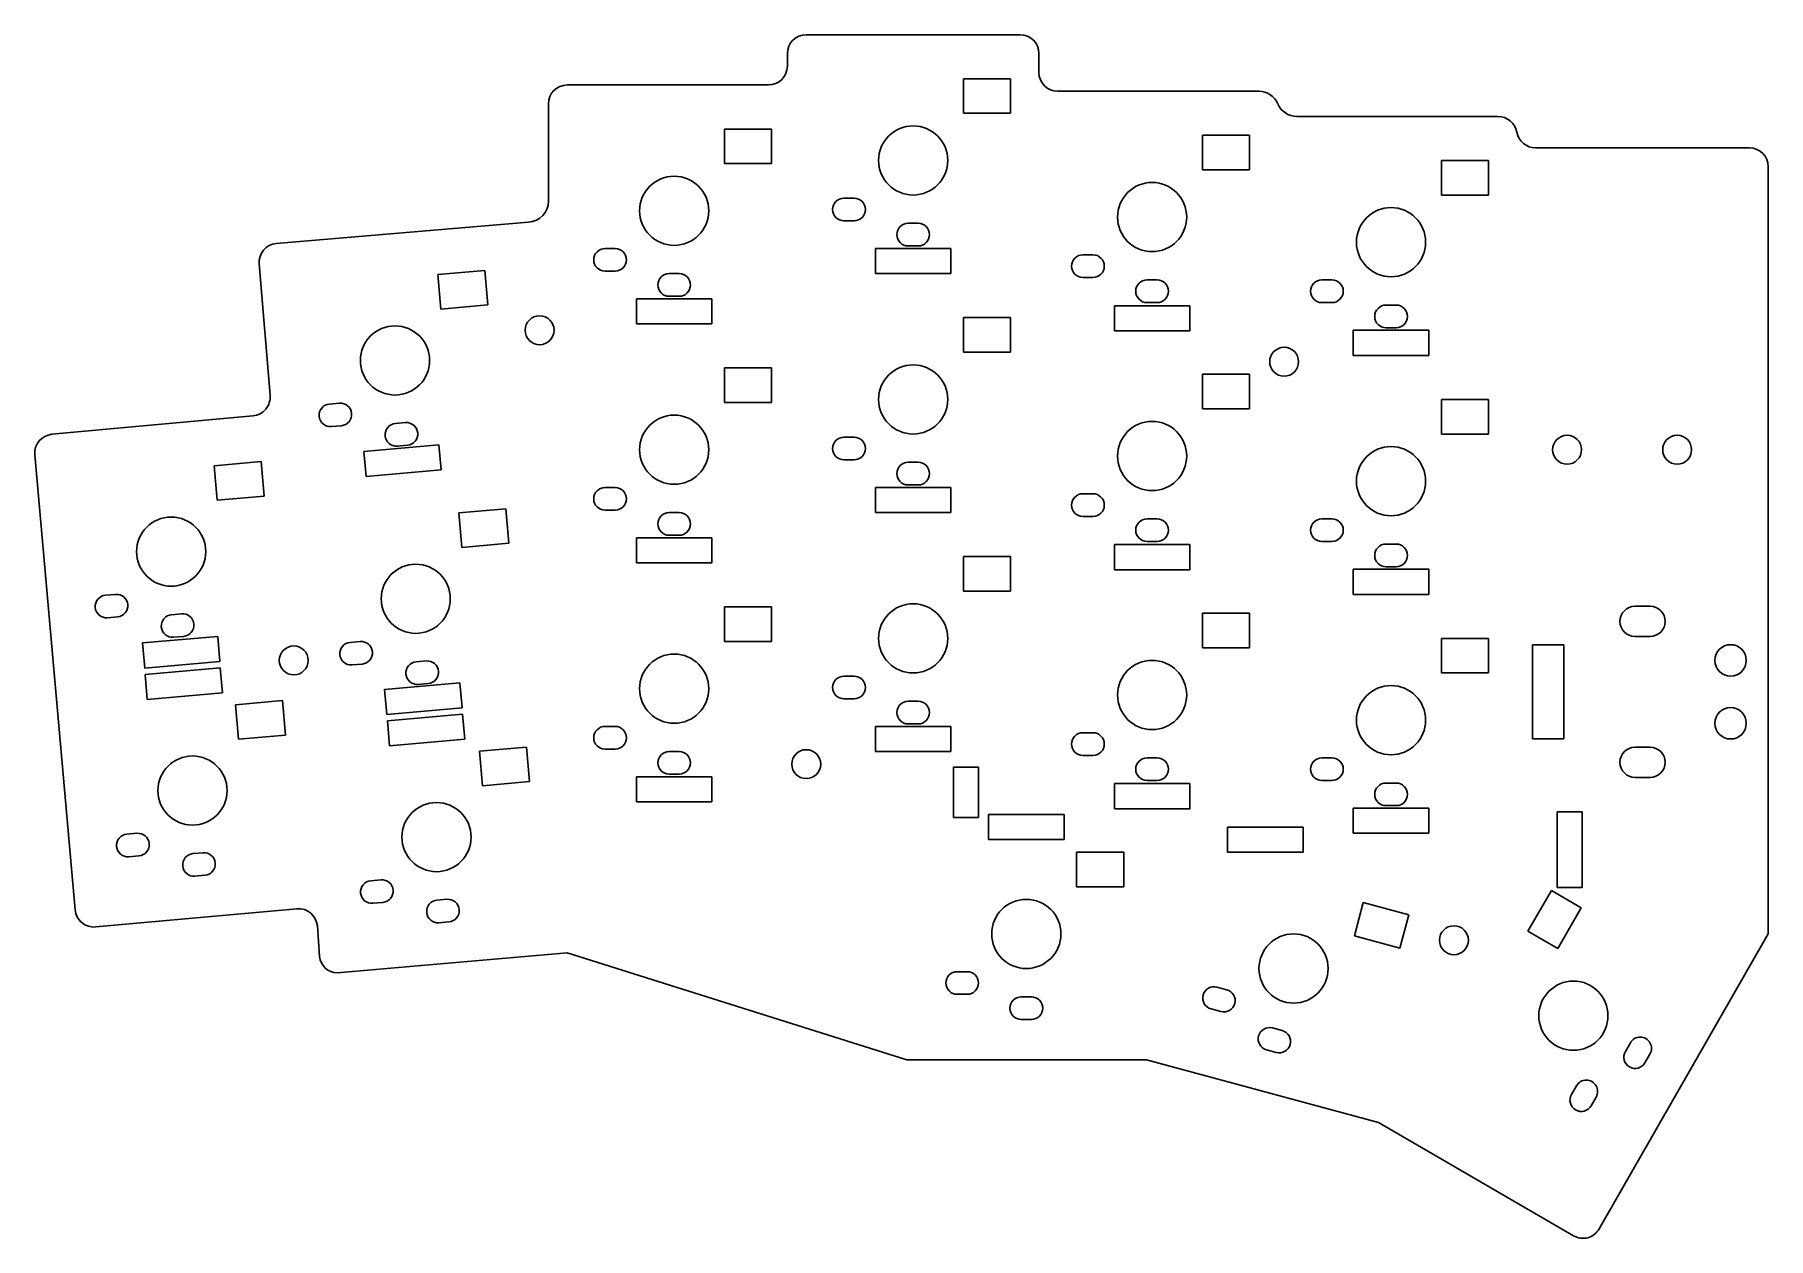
# Model space of a CAD drawing. Extents: x 47 to 185, y -141 to -46.
import ezdxf

# ---------------------------------------------------------------- set-up
doc = ezdxf.new("R2010")
doc.units = 0
doc.layers.add('BLACK', color=7, linetype='CONTINUOUS')

msp = doc.modelspace()

# ---------------------------------------------------------------- linework, layer by layer
at = {"layer": 'BLACK', "linetype": 'CONTINUOUS'}
for p, q in [((125.25, -45.5), (108.25, -45.5)), ((106.75, -47), (106.75, -48)), ((126.75, -48.5), (126.75, -47)), ((89.25, -49.5), (105.25, -49.5)), ((120.75, -49), (124.5, -49)), ((120.75, -51.75), (120.75, -49)), ((124.5, -49), (124.5, -51.75)), ((87.75, -51), (87.75, -58.75)), ((128.25, -50), (144.25, -50)), ((124.5, -51.75), (120.75, -51.75)), ((147.25, -52), (163.25, -52)), ((101.75, -53), (105.5, -53)), ((101.75, -55.75), (101.75, -53)), ((105.5, -53), (105.5, -55.75)), ((139.75, -53.5), (143.5, -53.5)), ((139.75, -56.25), (139.75, -53.5)), ((143.5, -53.5), (143.5, -56.25)), ((183.25, -54.5), (166.25, -54.5)), ((105.5, -55.75), (101.75, -55.75)), ((143.5, -56.25), (139.75, -56.25)), ((158.75, -55.5), (162.5, -55.5)), ((158.75, -58.25), (158.75, -55.5)), ((162.5, -55.5), (162.5, -58.25)), ((184.75, -87), (184.75, -56)), ((111.25, -58.5), (112.05, -58.5)), ((162.5, -58.25), (158.75, -58.25)), ((86.1758, -60.4002), (66.1136, -62.0998)), ((111.25, -60.3), (112.05, -60.3)), ((116.35, -60.5), (117.15, -60.5)), ((92.25, -62.5), (93.05, -62.5)), ((119.75, -62.5), (113.75, -62.5)), ((113.75, -62.5), (113.75, -64.5)), ((116.35, -62.3), (117.15, -62.3)), ((119.75, -64.5), (119.75, -62.5)), ((130.25, -63), (131.05, -63)), ((64.75, -63.7248), (65.6204, -74.1744)), ((78.9683, -64.5761), (82.704, -64.2493)), ((79.2079, -67.3156), (78.9683, -64.5761)), ((82.704, -64.2493), (82.9437, -66.9888)), ((92.25, -64.3), (93.05, -64.3)), ((97.35, -64.5), (98.15, -64.5)), ((113.75, -64.5), (119.75, -64.5)), ((130.25, -64.8), (131.05, -64.8)), ((135.35, -65), (136.15, -65)), ((149.25, -65), (150.05, -65)), ((82.9437, -66.9888), (79.2079, -67.3156)), ((100.75, -66.5), (94.75, -66.5)), ((94.75, -66.5), (94.75, -68.5)), ((97.35, -66.3), (98.15, -66.3)), ((100.75, -68.5), (100.75, -66.5)), ((138.75, -67.0483), (132.75, -67.0483)), ((132.75, -67.0483), (132.75, -69.0483)), ((135.35, -66.8), (136.15, -66.8)), ((138.75, -69.0483), (138.75, -67.0483)), ((149.25, -66.8), (150.05, -66.8)), ((154.35, -67), (155.15, -67)), ((94.75, -68.5), (100.75, -68.5)), ((120.75, -68), (124.5, -68)), ((120.75, -70.75), (120.75, -68)), ((124.5, -68), (124.5, -70.75)), ((154.35, -68.8), (155.15, -68.8)), ((132.75, -69.0483), (138.75, -69.0483)), ((157.75, -69), (151.75, -69)), ((151.75, -69), (151.75, -71)), ((157.75, -71), (157.75, -69)), ((124.5, -70.75), (120.75, -70.75)), ((151.75, -71), (157.75, -71)), ((101.75, -72), (105.5, -72)), ((101.75, -74.75), (101.75, -72)), ((105.5, -72), (105.5, -74.75)), ((139.75, -72.5), (143.5, -72.5)), ((139.75, -75.25), (139.75, -72.5)), ((143.5, -72.5), (143.5, -75.25)), ((64.2569, -75.7994), (48.2683, -77.275)), ((70.3324, -74.8679), (71.1294, -74.7982)), ((105.5, -74.75), (101.75, -74.75)), ((143.5, -75.25), (139.75, -75.25)), ((158.75, -74.5), (162.5, -74.5)), ((158.75, -77.25), (158.75, -74.5)), ((162.5, -74.5), (162.5, -77.25)), ((70.4893, -76.6611), (71.2862, -76.5914)), ((75.5873, -76.4158), (76.3843, -76.3461)), ((79.0487, -78.1119), (73.0715, -78.6348)), ((75.7442, -78.209), (76.5411, -78.1393)), ((79.223, -80.1043), (79.0487, -78.1119)), ((111.25, -77.5), (112.05, -77.5)), ((162.5, -77.25), (158.75, -77.25)), ((46.9048, -78.9), (50.125, -115.082)), ((61.1683, -79.7761), (64.904, -79.4493)), ((61.4079, -82.5156), (61.1683, -79.7761)), ((64.904, -79.4493), (65.1437, -82.1888)), ((73.0715, -78.6348), (73.2458, -80.6272)), ((111.25, -79.3), (112.05, -79.3)), ((116.35, -79.5), (117.15, -79.5)), ((73.2458, -80.6272), (79.223, -80.1043)), ((116.35, -81.3), (117.15, -81.3)), ((65.1437, -82.1888), (61.4079, -82.5156)), ((92.25, -81.5), (93.05, -81.5)), ((119.75, -81.5), (113.75, -81.5)), ((113.75, -81.5), (113.75, -83.5)), ((119.75, -83.5), (119.75, -81.5)), ((130.25, -82), (131.05, -82)), ((80.6183, -83.5261), (84.354, -83.1993)), ((80.8579, -86.2656), (80.6183, -83.5261)), ((84.354, -83.1993), (84.5937, -85.9388)), ((92.25, -83.3), (93.05, -83.3)), ((97.35, -83.5), (98.15, -83.5)), ((113.75, -83.5), (119.75, -83.5)), ((130.25, -83.8), (131.05, -83.8)), ((135.35, -84), (136.15, -84)), ((149.25, -84), (150.05, -84)), ((97.35, -85.3), (98.15, -85.3)), ((84.5937, -85.9388), (80.8579, -86.2656)), ((100.75, -85.5), (94.75, -85.5)), ((94.75, -85.5), (94.75, -87.5)), ((100.75, -87.5), (100.75, -85.5)), ((138.75, -86.0483), (132.75, -86.0483)), ((132.75, -86.0483), (132.75, -88.0483)), ((135.35, -85.8), (136.15, -85.8)), ((138.75, -88.0483), (138.75, -86.0483)), ((149.25, -85.8), (150.05, -85.8)), ((154.35, -86), (155.15, -86)), ((94.75, -87.5), (100.75, -87.5)), ((120.75, -87), (124.5, -87)), ((120.75, -89.75), (120.75, -87)), ((124.5, -87), (124.5, -89.75)), ((132.75, -88.0483), (138.75, -88.0483)), ((157.75, -88), (151.75, -88)), ((151.75, -88), (151.75, -90)), ((154.35, -87.8), (155.15, -87.8)), ((157.75, -90), (157.75, -88)), ((184.75, -87), (184.75, -117)), ((52.5324, -90.0679), (53.3294, -89.9982)), ((124.5, -89.75), (120.75, -89.75)), ((151.75, -90), (157.75, -90)), ((174.15, -90.95), (175.35, -90.95)), ((52.6893, -91.8611), (53.4862, -91.7914)), ((57.7873, -91.6158), (58.5843, -91.5461)), ((101.75, -91), (105.5, -91)), ((101.75, -93.75), (101.75, -91)), ((105.5, -91), (105.5, -93.75)), ((139.75, -91.5), (143.5, -91.5)), ((139.75, -94.25), (139.75, -91.5)), ((143.5, -91.5), (143.5, -94.25)), ((61.4514, -93.3423), (55.4743, -93.8653)), ((57.9442, -93.409), (58.7411, -93.3393)), ((61.6257, -95.3347), (61.4514, -93.3423)), ((158.75, -93.5), (162.5, -93.5)), ((158.75, -96.25), (158.75, -93.5)), ((162.5, -93.5), (162.5, -96.25)), ((174.15, -93.35), (175.35, -93.35)), ((55.4743, -93.8653), (55.6486, -95.8577)), ((71.9824, -93.8179), (72.7794, -93.7482)), ((105.5, -93.75), (101.75, -93.75)), ((143.5, -94.25), (139.75, -94.25)), ((166, -94), (168.5, -94)), ((166, -101.5), (166, -94)), ((168.5, -94), (168.5, -101.5)), ((55.6486, -95.8577), (61.6257, -95.3347)), ((61.6514, -95.8423), (55.6743, -96.3653)), ((55.6743, -96.3653), (55.8486, -98.3577)), ((61.8257, -97.8347), (61.6514, -95.8423)), ((72.1393, -95.6111), (72.9362, -95.5414)), ((77.2373, -95.3658), (78.0343, -95.2961)), ((162.5, -96.25), (158.75, -96.25)), ((55.8486, -98.3577), (61.8257, -97.8347)), ((80.7046, -97.0396), (74.7275, -97.5625)), ((74.7275, -97.5625), (74.9018, -99.5549)), ((77.3942, -97.159), (78.1911, -97.0893)), ((80.8789, -99.032), (80.7046, -97.0396)), ((111.25, -96.5), (112.05, -96.5)), ((62.8683, -98.7761), (66.604, -98.4493)), ((63.1079, -101.516), (62.8683, -98.7761)), ((66.604, -98.4493), (66.8437, -101.189)), ((74.9018, -99.5549), (80.8789, -99.032)), ((111.25, -98.3), (112.05, -98.3)), ((116.35, -98.5), (117.15, -98.5)), ((80.9225, -99.5301), (74.9454, -100.053)), ((74.9454, -100.053), (75.1197, -102.045)), ((81.0968, -101.522), (80.9225, -99.5301)), ((92.25, -100.5), (93.05, -100.5)), ((119.75, -100.5), (113.75, -100.5)), ((113.75, -100.5), (113.75, -102.5)), ((116.35, -100.3), (117.15, -100.3)), ((119.75, -102.5), (119.75, -100.5)), ((66.8437, -101.189), (63.1079, -101.516)), ((75.1197, -102.045), (81.0968, -101.522)), ((130.25, -101), (131.05, -101)), ((168.5, -101.5), (166, -101.5)), ((82.2683, -102.476), (86.004, -102.149)), ((82.5079, -105.216), (82.2683, -102.476)), ((86.004, -102.149), (86.2437, -104.889)), ((92.25, -102.3), (93.05, -102.3)), ((97.35, -102.5), (98.15, -102.5)), ((113.75, -102.5), (119.75, -102.5)), ((130.25, -102.8), (131.05, -102.8)), ((135.35, -103), (136.15, -103)), ((149.25, -103), (150.05, -103)), ((174.15, -102.15), (175.35, -102.15)), ((100.75, -104.5), (94.75, -104.5)), ((94.75, -104.5), (94.75, -106.5)), ((97.35, -104.3), (98.15, -104.3)), ((100.75, -106.5), (100.75, -104.5)), ((121.95, -103.75), (119.95, -103.75)), ((119.95, -103.75), (119.95, -107.75)), ((121.95, -107.75), (121.95, -103.75)), ((174.15, -104.55), (175.35, -104.55)), ((86.2437, -104.889), (82.5079, -105.216)), ((138.75, -105.048), (132.75, -105.048)), ((132.75, -105.048), (132.75, -107.048)), ((135.35, -104.8), (136.15, -104.8)), ((138.75, -107.048), (138.75, -105.048)), ((149.25, -104.8), (150.05, -104.8)), ((154.35, -105), (155.15, -105)), ((94.75, -106.5), (100.75, -106.5)), ((128.75, -107.5), (122.75, -107.5)), ((122.75, -107.5), (122.75, -109.5)), ((128.75, -109.5), (128.75, -107.5)), ((132.75, -107.048), (138.75, -107.048)), ((157.75, -107), (151.75, -107)), ((151.75, -107), (151.75, -109)), ((154.35, -106.8), (155.15, -106.8)), ((157.75, -109), (157.75, -107)), ((167.95, -107.3), (169.95, -107.3)), ((167.95, -113.3), (167.95, -107.3)), ((169.95, -107.3), (169.95, -113.3)), ((119.95, -107.75), (121.95, -107.75)), ((147.75, -108.5), (141.75, -108.5)), ((141.75, -108.5), (141.75, -110.5)), ((147.75, -110.5), (147.75, -108.5)), ((54.2324, -109.068), (55.0294, -108.998)), ((122.75, -109.5), (128.75, -109.5)), ((151.75, -109), (157.75, -109)), ((54.3893, -110.861), (55.1862, -110.791)), ((59.4873, -110.616), (60.2843, -110.546)), ((129.75, -110.5), (133.5, -110.5)), ((129.75, -113.25), (129.75, -110.5)), ((133.5, -110.5), (133.5, -113.25)), ((141.75, -110.5), (147.75, -110.5)), ((59.6442, -112.409), (60.4411, -112.339)), ((73.6324, -112.768), (74.4294, -112.698)), ((78.8873, -114.316), (79.6843, -114.246)), ((133.5, -113.25), (129.75, -113.25)), ((165.621, -116.786), (167.496, -113.538)), ((167.496, -113.538), (169.877, -114.913)), ((169.95, -113.3), (167.95, -113.3)), ((51.75, -116.445), (67.75, -115)), ((73.7893, -114.561), (74.5862, -114.491)), ((151.834, -117.163), (152.546, -114.507)), ((152.546, -114.507), (156.168, -115.477)), ((156.168, -115.477), (155.456, -118.134)), ((169.877, -114.913), (168.002, -118.161)), ((69.375, -116.364), (69.55, -118.8)), ((79.0442, -116.109), (79.8411, -116.039)), ((155.456, -118.134), (151.834, -117.163)), ((168.002, -118.161), (165.621, -116.786)), ((171.299, -140.451), (184.75, -117)), ((70.95, -120.1), (89.25, -118.5)), ((89.25, -118.5), (116.25, -127)), ((120.25, -120), (121.05, -120)), ((140.911, -121.224), (141.684, -121.431)), ((120.25, -121.8), (121.05, -121.8)), ((125.35, -122), (126.15, -122)), ((125.35, -123.8), (126.15, -123.8)), ((140.445, -122.963), (141.218, -123.17)), ((145.32, -124.476), (146.092, -124.683)), ((144.854, -126.215), (145.626, -126.422)), ((173.38, -126.346), (173.78, -125.654)), ((174.939, -127.246), (175.339, -126.554)), ((135.3, -127), (116.25, -127)), ((135.3, -127), (153.75, -132)), ((169.098, -129.763), (169.498, -129.07)), ((170.657, -130.663), (171.057, -129.97)), ((169.25, -141), (153.75, -132))]:
    msp.add_line(p, q, dxfattribs=at)
at = {"layer": 'BLACK'}
for centre, radius in [((116.75, -55.5), 2.75), ((97.75, -59.5), 2.75), ((135.75, -60), 2.75), ((154.75, -62), 2.75), ((75.55, -71.4), 2.75), ((87.05, -69), 1.15), ((146.25, -71.5), 1.15), ((116.75, -74.5), 2.75), ((97.75, -78.5), 2.75), ((135.75, -79), 2.75), ((154.75, -81), 2.75), ((168.75, -78.5), 1.15), ((177.5, -78.5), 1.15), ((57.75, -86.6), 2.75), ((77.2, -90.35), 2.75), ((116.75, -93.5), 2.75), ((67.5, -95.25), 1.15), ((97.75, -97.5), 2.75), ((181.75, -95.25), 1.25), ((135.75, -98), 2.75), ((154.75, -100), 2.75), ((181.75, -100.25), 1.25), ((59.45, -105.6), 2.75), ((108.25, -103.5), 1.15), ((78.85, -109.3), 2.75), ((125.75, -117), 2.75), ((147, -119.75), 2.75), ((159.75, -117.5), 1.15), ((169.25, -123.5), 2.75)]:
    msp.add_circle(centre, radius, dxfattribs=at)
for centre, radius, start, end in [((108.25, -47), 1.5, 90, 180), ((125.25, -47), 1.5, 0, 90), ((105.25, -48), 1.5, -90, 0), ((89.25, -51), 1.5, 90, 180), ((128.25, -48.5), 1.5, -180, -90), ((144.25, -51.625), 1.625, 22.6199, 90), ((147.25, -50.375), 1.625, -157.38, -90), ((163.25, -53.525), 1.525, 10.3889, 90), ((166.25, -52.975), 1.525, -169.611, -90), ((183.25, -56), 1.5, 0, 90), ((86.098, -58.75), 1.652, -87.3009, 0), ((111.25, -59.4), 0.9, -270, -90), ((112.05, -59.4), 0.9, -90, 90), ((116.35, -61.4), 0.9, -270, -90), ((117.15, -61.4), 0.9, -90, 90), ((66.2444, -63.5941), 1.5001, -264.996, -175.002), ((92.25, -63.4), 0.9, -270, -90), ((93.05, -63.4), 0.9, -90, 90), ((130.25, -63.9), 0.9, -270, -90), ((131.05, -63.9), 0.9, -90, 90), ((97.35, -65.4), 0.9, -270, -90), ((98.15, -65.4), 0.9, -90, 90), ((135.35, -65.9), 0.9, -270, -90), ((136.15, -65.9), 0.9, -90, 90), ((149.25, -65.9), 0.9, -270, -90), ((150.05, -65.9), 0.9, -90, 90), ((154.35, -67.9), 0.9, -270, -90), ((155.15, -67.9), 0.9, -90, 90), ((64.1262, -74.3051), 1.4999, -85.003, 5.00081), ((70.4108, -75.7645), 0.9, -265, -85), ((71.2078, -75.6948), 0.9, -85, 95), ((75.6657, -77.3124), 0.9, -265, -85), ((76.4627, -77.2427), 0.9, -85, 95), ((48.3991, -78.7693), 1.5, -264.999, -175.001), ((111.25, -78.4), 0.9, -270, -90), ((112.05, -78.4), 0.9, -90, 90), ((116.35, -80.4), 0.9, -270, -90), ((117.15, -80.4), 0.9, -90, 90), ((92.25, -82.4), 0.9, -270, -90), ((93.05, -82.4), 0.9, -90, 90), ((130.25, -82.9), 0.9, -270, -90), ((131.05, -82.9), 0.9, -90, 90), ((97.35, -84.4), 0.9, -270, -90), ((98.15, -84.4), 0.9, -90, 90), ((135.35, -84.9), 0.9, -270, -90), ((136.15, -84.9), 0.9, -90, 90), ((149.25, -84.9), 0.9, -270, -90), ((150.05, -84.9), 0.9, -90, 90), ((154.35, -86.9), 0.9, -270, -90), ((155.15, -86.9), 0.9, -90, 90), ((52.6108, -90.9645), 0.9, -265, -85), ((53.4078, -90.8948), 0.9, -85, 95), ((174.15, -92.15), 1.2, -270, -90), ((175.35, -92.15), 1.2, -90, 90), ((57.8657, -92.5124), 0.9, -265, -85), ((58.6627, -92.4427), 0.9, -85, 95), ((72.0608, -94.7145), 0.9, -265, -85), ((72.8578, -94.6448), 0.9, -85, 95), ((77.3157, -96.2624), 0.9, -265, -85), ((78.1127, -96.1927), 0.9, -85, 95), ((111.25, -97.4), 0.9, -270, -90), ((112.05, -97.4), 0.9, -90, 90), ((116.35, -99.4), 0.9, -270, -90), ((117.15, -99.4), 0.9, -90, 90), ((92.25, -101.4), 0.9, -270, -90), ((93.05, -101.4), 0.9, -90, 90), ((130.25, -101.9), 0.9, -270, -90), ((131.05, -101.9), 0.9, -90, 90), ((97.35, -103.4), 0.9, -270, -90), ((98.15, -103.4), 0.9, -90, 90), ((135.35, -103.9), 0.9, -270, -90), ((136.15, -103.9), 0.9, -90, 90), ((149.25, -103.9), 0.9, -270, -90), ((150.05, -103.9), 0.9, -90, 90), ((174.15, -103.35), 1.2, -270, -90), ((175.35, -103.35), 1.2, -90, 90), ((154.35, -105.9), 0.9, -270, -90), ((155.15, -105.9), 0.9, -90, 90), ((54.3108, -109.965), 0.9, -265, -85), ((55.1078, -109.895), 0.9, -85, 95), ((59.5657, -111.512), 0.9, -265, -85), ((60.3627, -111.443), 0.9, -85, 95), ((73.7108, -113.665), 0.9, -265, -85), ((74.5078, -113.595), 0.9, -85, 95), ((78.9657, -115.212), 0.9, -265, -85), ((79.7627, -115.143), 0.9, -85, 95), ((51.6192, -114.951), 1.4999, -175.004, -84.9971), ((67.8807, -116.494), 1.5001, 5.00405, 94.9984), ((70.9992, -118.643), 1.4577, -173.821, -91.9342), ((120.25, -120.9), 0.9, -270, -90), ((121.05, -120.9), 0.9, -90, 90), ((140.678, -122.094), 0.9, -285, -105), ((125.35, -122.9), 0.9, -270, -90), ((126.15, -122.9), 0.9, -90, 90), ((141.451, -122.301), 0.9, -105, 75), ((145.087, -125.345), 0.9, -285, -105), ((145.859, -125.552), 0.9, -105, 75), ((174.56, -126.104), 0.9, -30, 150), ((174.16, -126.796), 0.9, -210, -30), ((170.277, -129.52), 0.9, -30, 150), ((169.877, -130.213), 0.9, -210, -30), ((170, -139.701), 1.5, -120.001, -29.9987)]:
    msp.add_arc(centre, radius, start, end, dxfattribs=at)

doc.saveas('drawing.dxf')
